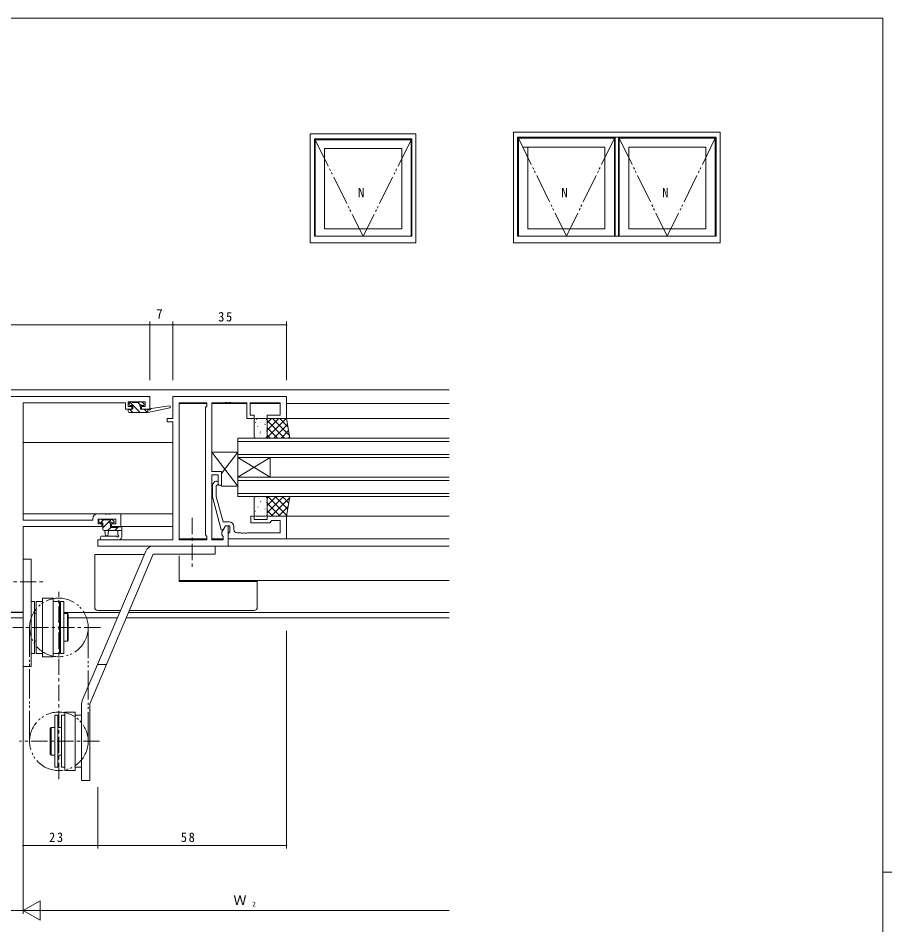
# Model space of a CAD drawing. Units: millimetres on the paper. Extents: x -420 to 373, y -297 to 267.
# Drawn here: x 86.5 to 355.1, y -14.3 to 264.4 of the extents above; entities that cross this region are included whole.
import ezdxf
from ezdxf.enums import TextEntityAlignment as Align

# ---------------------------------------------------------------- set-up
doc = ezdxf.new("R2010")
doc.units = ezdxf.units.MM
doc.linetypes.add('CHAIN1', pattern=[8, 5, -1, 1, -1])
doc.linetypes.add('DOUBLE_CHAIN2', pattern=[12.8, 9, -1, 0.6, -0.6, 0.6, -1])
for name, color, linetype, lineweight in [('0-1_YKK_ZWAK', 7, 'Continuous', 9), ('0-3_YKK_11', 7, 'Continuous', 9), ('0-4_YKK_12', 2, 'Continuous', 9), ('0-5_YKK_13', 4, 'Continuous', 9), ('0-6_YKK_D', 6, 'Continuous', 9), ('0-7_YKK_A1', 4, 'Continuous', 9)]:
    doc.layers.add(name, color=color, linetype=linetype, lineweight=lineweight)
doc.styles.add('ＭＳ ゴシック', font='')
doc.styles.get('ＭＳ ゴシック').set_extended_font_data('MS Gothic')

msp = doc.modelspace()

# ---------------------------------------------------------------- linework, layer by layer
at = {"layer": '0-1_YKK_ZWAK'}
for p, q in [((352.3, 264.425), (-417.7, 264.425)), ((352.3, 264.425), (352.3, -260.575)), ((352.3, 1.925), (355.1, 1.925))]:
    msp.add_line(p, q, dxfattribs=at)
at = {"layer": '0-3_YKK_11'}
for p, q in [((29.019, 148.138), (127.019, 148.138)), ((127.019, 148.138), (127.019, 144.238)), ((134.019, 148.138), (134.019, 141.338)), ((169.019, 148.138), (134.019, 148.138)), ((169.019, 141.338), (169.019, 148.138)), ((88.019, 146.138), (88.019, 110.138)), ((119.519, 146.138), (88.019, 146.138)), ((119.519, 144.238), (119.519, 146.138)), ((120.319, 146.508), (120.319, 145.038)), ((125.519, 146.508), (120.319, 146.508)), ((120.319, 145.038), (121.419, 145.038)), ((121.419, 145.038), (121.419, 144.238)), ((124.419, 145.038), (125.519, 145.038)), ((124.419, 144.238), (124.419, 145.038)), ((125.519, 145.038), (125.519, 146.508)), ((135.949, 146.208), (135.949, 104.068)), ((144.519, 146.208), (135.949, 146.208)), ((135.949, 146.208), (135.949, 104.068)), ((144.089, 144.708), (144.519, 145.138)), ((144.519, 145.138), (144.519, 146.208)), ((146.019, 146.208), (150.061, 146.208)), ((146.019, 125.038), (146.019, 146.208)), ((150.061, 146.208), (150.244, 146.328)), ((150.244, 146.328), (150.794, 146.328)), ((150.794, 146.328), (150.977, 146.208)), ((150.977, 146.208), (151.061, 146.208)), ((151.061, 146.208), (151.244, 146.328)), ((151.244, 146.328), (151.794, 146.328)), ((151.794, 146.328), (151.977, 146.208)), ((151.977, 146.208), (156.819, 146.208)), ((156.819, 146.208), (156.819, 141.338)), ((157.819, 146.208), (167.089, 146.208)), ((157.819, 142.338), (157.819, 146.208)), ((167.089, 146.208), (167.089, 142.338)), ((121.419, 144.238), (119.519, 144.238)), ((127.019, 144.238), (124.419, 144.238)), ((144.089, 105.568), (144.089, 144.708)), ((159.019, 142.338), (157.819, 142.338)), ((159.019, 141.338), (159.019, 142.338)), ((163.019, 142.338), (163.019, 141.338)), ((167.089, 142.338), (163.019, 142.338)), ((132.319, 141.338), (132.319, 140.338)), ((134.019, 141.338), (132.319, 141.338)), ((132.319, 140.338), (134.019, 140.338)), ((134.019, 140.338), (134.019, 104.068)), ((156.819, 141.338), (159.019, 141.338)), ((163.019, 141.338), (169.019, 141.338)), ((149.019, 125.038), (146.019, 125.038)), ((146.019, 124.038), (148.019, 124.038)), ((146.019, 104.068), (146.019, 124.038)), ((148.019, 124.038), (148.019, 120.838)), ((149.019, 120.838), (149.019, 125.038)), ((146.995, 121.962), (146.219, 121.186)), ((146.219, 121.186), (146.219, 117.241)), ((147.419, 120.689), (147.844, 121.114)), ((147.419, 117.399), (147.419, 120.689)), ((148.019, 120.838), (149.019, 120.838)), ((146.219, 117.241), (148.926, 107.138)), ((149.499, 109.638), (147.419, 117.399)), ((110.919, 112.038), (113.061, 112.038)), ((113.061, 112.038), (113.244, 111.918)), ((113.244, 111.918), (113.794, 111.918)), ((113.794, 111.918), (113.977, 112.038)), ((113.977, 112.038), (114.061, 112.038)), ((114.061, 112.038), (114.244, 111.918)), ((114.244, 111.918), (114.794, 111.918)), ((114.794, 111.918), (114.978, 112.038)), ((114.978, 112.038), (118.019, 112.038)), ((118.019, 112.038), (118.019, 108.138)), ((88.019, 110.138), (109.419, 110.138)), ((109.419, 110.138), (109.419, 110.538)), ((111.049, 110.408), (111.049, 108.938)), ((116.519, 110.408), (111.049, 110.408)), ((111.049, 108.938), (112.219, 108.938)), ((112.219, 108.938), (112.219, 108.138)), ((115.219, 108.938), (116.519, 108.938)), ((115.219, 108.138), (115.219, 108.938)), ((116.519, 108.938), (116.519, 110.408)), ((151.319, 109.638), (149.499, 109.638)), ((158.019, 111.338), (158.019, 109.338)), ((159.019, 111.338), (158.019, 111.338)), ((158.019, 109.338), (163.819, 109.338)), ((159.019, 110.338), (159.019, 111.338)), ((163.019, 110.338), (159.019, 110.338)), ((163.019, 111.338), (163.019, 110.338)), ((169.019, 111.338), (163.019, 111.338)), ((163.819, 109.338), (164.319, 109.838)), ((164.319, 109.838), (164.519, 110.038)), ((164.519, 110.038), (167.089, 110.038)), ((167.089, 110.038), (167.089, 106.268)), ((169.019, 104.338), (169.019, 111.338)), ((88.019, 108.138), (88.019, 81.838)), ((112.219, 108.138), (88.019, 108.138)), ((118.019, 108.138), (115.219, 108.138)), ((148.926, 107.138), (149.526, 107.138)), ((150.219, 108.338), (149.089, 106.381)), ((149.089, 106.381), (149.089, 105.568)), ((149.526, 107.138), (150.219, 108.338)), ((151.019, 108.338), (150.219, 108.338)), ((150.219, 108.338), (151.519, 108.338)), ((151.019, 102.138), (151.019, 108.338)), ((151.319, 106.338), (151.019, 106.038)), ((151.019, 106.038), (151.019, 104.338)), ((151.519, 106.538), (151.319, 106.338)), ((151.519, 108.338), (151.519, 106.538)), ((152.819, 107.268), (152.819, 108.138)), ((155.061, 106.268), (153.819, 106.268)), ((155.244, 106.148), (155.061, 106.268)), ((155.794, 106.148), (155.244, 106.148)), ((155.978, 106.268), (155.794, 106.148)), ((156.061, 106.268), (155.978, 106.268)), ((156.244, 106.148), (156.061, 106.268)), ((156.794, 106.148), (156.244, 106.148)), ((156.978, 106.268), (156.794, 106.148)), ((167.089, 106.268), (156.978, 106.268)), ((111.019, 104.068), (111.019, 102.138)), ((134.019, 104.068), (111.019, 104.068)), ((135.949, 104.068), (144.519, 104.068)), ((144.519, 105.138), (144.089, 105.568)), ((144.519, 104.068), (144.519, 105.138)), ((149.519, 104.068), (146.019, 104.068)), ((149.089, 105.568), (149.519, 105.138)), ((149.519, 105.138), (149.519, 104.068)), ((151.019, 104.338), (169.019, 104.338)), ((111.019, 102.138), (151.019, 102.138)), ((88.019, 81.838), (68.019, 81.838))]:
    msp.add_line(p, q, dxfattribs=at)
for centre, radius, start, end in [((147.419, 121.538), 0.6, 314.99998, 135), ((110.919, 110.538), 1.5, 90, 179.99998), ((151.319, 108.138), 1.5, 0, 89.99998), ((153.819, 107.268), 1, 180, 269.99998)]:
    msp.add_arc(centre, radius, start, end, dxfattribs=at)
at = {"layer": '0-4_YKK_12'}
for p, q in [((-62.981, 150.138), (219.019, 150.138)), ((144.518, 145.938), (135.951, 145.938)), ((156.818, 145.938), (146.021, 145.938)), ((167.088, 145.938), (157.821, 145.938)), ((219.019, 145.938), (169.019, 145.938)), ((168.519, 141.338), (219.019, 141.338)), ((134.019, 133.938), (88.019, 133.938)), ((154.019, 135.338), (219.019, 135.338)), ((154.019, 129.338), (154.019, 135.338)), ((154.019, 134.338), (219.019, 134.338)), ((154.019, 130.338), (219.019, 130.338)), ((154.019, 129.338), (219.019, 129.338)), ((154.019, 129.338), (154.019, 123.338)), ((154.019, 129.338), (164.019, 123.338)), ((154.019, 123.338), (164.019, 129.338)), ((164.019, 129.338), (164.019, 123.338)), ((154.019, 123.338), (219.019, 123.338)), ((154.019, 117.338), (154.019, 123.338)), ((154.019, 122.338), (219.019, 122.338)), ((154.019, 118.338), (219.019, 118.338)), ((154.019, 117.338), (219.019, 117.338)), ((88.019, 112.038), (134.019, 112.038)), ((219.019, 111.338), (169.019, 111.338)), ((134.019, 108.138), (117.719, 108.138)), ((144.518, 104.338), (135.951, 104.338)), ((149.518, 104.338), (146.021, 104.338)), ((219.019, 104.338), (151.319, 104.338)), ((219.019, 102.138), (150.581, 102.138)), ((135.949, 99.138), (135.949, 91.539)), ((219.019, 91.539), (135.949, 91.539)), ((88.019, 81.768), (68.019, 81.768)), ((117.718, 81.768), (100.519, 81.768)), ((219.019, 81.768), (120.434, 81.768)), ((88.019, 80.138), (68.019, 80.138)), ((117.026, 80.138), (101.919, 80.138)), ((219.019, 80.138), (119.742, 80.138))]:
    msp.add_line(p, q, dxfattribs=at)
at = {"layer": '0-5_YKK_13'}
for p, q in [((120.619, 145.638), (120.619, 146.138)), ((124, 143.238), (120.818, 146.421)), ((120.919, 146.438), (121.419, 146.438)), ((121.619, 146.238), (123.619, 146.238)), ((123.956, 145.528), (123.245, 146.238)), ((123.819, 146.438), (124.419, 146.438)), ((124.919, 145.338), (124.58, 145.338)), ((124.631, 146.35), (125.131, 145.85)), ((127.431, 144.412), (132.973, 145.235)), ((120.319, 143.538), (120.319, 143.938)), ((120.619, 144.238), (121.719, 144.238)), ((121.755, 143.238), (120.755, 144.238)), ((126.245, 143.238), (125.245, 144.238)), ((126.317, 143.238), (133.078, 144.645)), ((126.317, 144.238), (126.404, 144.252)), ((159.019, 135.838), (159.019, 140.838)), ((159.528, 140.202), (159.439, 140.155)), ((159.519, 141.338), (162.519, 141.338)), ((159.775, 141.037), (159.751, 140.993)), ((160.942, 140.03), (160.934, 140.023)), ((162.399, 139.603), (162.375, 139.559)), ((164.363, 141.338), (163.019, 139.994)), ((166.609, 141.338), (163.019, 137.749)), ((168.854, 141.338), (163.019, 135.504)), ((163.019, 141.338), (163.019, 135.338)), ((169.019, 141.338), (163.019, 141.338)), ((163.019, 140.838), (163.019, 135.838)), ((168.421, 135.338), (163.019, 140.74)), ((169.89, 136.114), (164.666, 141.338)), ((169.316, 139.556), (165.099, 135.338)), ((169.441, 138.808), (166.911, 141.338)), ((170.019, 135.338), (169.019, 141.338)), ((160.207, 138.96), (160.183, 138.916)), ((160.941, 136.935), (160.917, 136.892)), ((161.052, 137.312), (160.964, 137.266)), ((162.831, 137.527), (162.807, 137.483)), ((162.924, 138.211), (162.917, 138.204)), ((166.176, 135.338), (163.019, 138.495)), ((169.637, 137.631), (167.344, 135.338)), ((162.519, 135.338), (159.519, 135.338)), ((160.757, 136.269), (160.749, 136.263)), ((163.931, 135.338), (163.019, 136.25)), ((163.019, 135.338), (170.019, 135.338)), ((169.958, 135.707), (169.589, 135.338)), ((154.019, 120.538), (146.019, 131.038)), ((146.019, 131.038), (146.019, 125.038)), ((154.019, 131.038), (146.019, 131.038)), ((154.019, 131.038), (149.019, 124.475)), ((154.019, 120.538), (154.019, 131.038)), ((146.019, 125.038), (149.019, 125.038)), ((149.019, 125.038), (149.019, 120.538)), ((149.019, 120.538), (154.019, 120.538)), ((162.519, 117.338), (159.519, 117.338)), ((163.531, 117.338), (163.019, 116.826)), ((165.776, 117.338), (163.019, 114.581)), ((168.021, 117.338), (163.019, 112.336)), ((163.019, 117.338), (170.019, 117.338)), ((163.019, 111.338), (163.019, 117.338)), ((169.053, 111.539), (163.254, 117.338)), ((169.373, 113.463), (165.499, 117.338)), ((169.694, 115.387), (167.744, 117.338)), ((170.019, 117.338), (169.019, 111.338)), ((170.015, 117.312), (169.989, 117.338)), ((159.019, 116.838), (159.019, 111.838)), ((160.757, 116.807), (160.749, 116.813)), ((160.941, 116.14), (160.917, 116.184)), ((161.052, 115.764), (160.964, 115.81)), ((162.831, 115.549), (162.807, 115.593)), ((162.924, 114.865), (162.917, 114.872)), ((163.019, 111.838), (163.019, 116.838)), ((167.009, 111.338), (163.019, 115.327)), ((169.97, 117.042), (164.266, 111.338)), ((169.521, 114.348), (166.511, 111.338)), ((159.528, 112.874), (159.439, 112.921)), ((159.775, 112.039), (159.751, 112.083)), ((160.207, 114.116), (160.183, 114.159)), ((160.942, 113.046), (160.934, 113.052)), ((161.664, 111.448), (161.64, 111.492)), ((162.399, 113.473), (162.375, 113.516)), ((164.763, 111.338), (163.019, 113.082)), ((169.072, 111.653), (168.756, 111.338)), ((111.319, 109.608), (111.319, 110.108)), ((111.619, 110.408), (112.119, 110.408)), ((111.845, 109.308), (112.745, 110.208)), ((112.319, 110.208), (114.419, 110.208)), ((112.519, 107.737), (115.19, 110.408)), ((114.619, 110.408), (115.219, 110.408)), ((115.719, 109.308), (115.38, 109.308)), ((115.431, 110.32), (115.931, 109.82)), ((159.519, 111.338), (162.519, 111.338)), ((169.019, 111.338), (163.019, 111.338)), ((118.319, 106.908), (113.019, 106.908)), ((113.119, 106.908), (113.221, 105.764)), ((113.935, 106.908), (114.935, 107.908)), ((114.319, 106.908), (114.217, 105.764)), ((116.18, 106.908), (117.18, 107.908)), ((117.119, 105.728), (117.119, 106.908)), ((117.224, 107.952), (117.375, 108.103)), ((117.419, 108.108), (118.019, 108.108)), ((118.319, 107.808), (118.319, 104.846)), ((116.583, 105.238), (112.336, 105.238)), ((117.514, 104.038), (112.336, 104.038)), ((117.704, 104.106), (118.135, 104.458)), ((106.218, 54.676), (125.718, 100.615)), ((128.019, 102.138), (147.019, 102.138)), ((147.019, 102.138), (147.019, 99.638)), ((88.019, 65.138), (88.019, 98.138)), ((88.019, 98.138), (90.519, 98.138)), ((108.519, 53.699), (128.019, 99.638)), ((110.019, 99.538), (125.261, 99.538)), ((110.019, 83.338), (110.019, 99.538)), ((111.019, 99.538), (111.044, 99.538)), ((128.019, 99.638), (147.019, 99.638)), ((136.019, 91.539), (136.019, 91.238)), ((136.019, 91.238), (159.019, 91.238)), ((160.019, 91.238), (160.019, 91.539)), ((94.019, 68.138), (94.019, 86.138)), ((94.019, 86.138), (97.219, 86.138)), ((97.219, 86.138), (97.219, 68.138)), ((97.219, 85.138), (99.219, 85.138)), ((99.519, 85.138), (99.519, 69.138)), ((92.019, 81.388), (91.519, 81.388)), ((99.219, 81.388), (99.519, 81.388)), ((101.619, 81.388), (100.519, 81.388)), ((101.619, 81.388), (101.619, 72.888)), ((101.619, 81.388), (101.919, 81.088)), ((101.919, 73.188), (101.919, 81.088)), ((117.96, 82.338), (111.019, 82.338)), ((159.019, 82.338), (120.676, 82.338)), ((92.019, 72.888), (91.519, 72.888)), ((99.519, 72.888), (99.219, 72.888)), ((91.519, 69.138), (90.519, 69.138)), ((94.019, 68.138), (97.219, 68.138)), ((113.643, 65.77), (110.927, 65.77)), ((106.019, 30.138), (106.019, 53.699)), ((108.519, 30.138), (108.519, 53.699)), ((100.819, 33.138), (100.819, 51.138)), ((100.819, 51.138), (104.019, 51.138)), ((104.019, 51.138), (104.019, 33.138)), ((97.719, 50.138), (98.719, 50.138)), ((98.719, 50.138), (98.719, 34.138)), ((99.819, 50.138), (100.819, 50.138)), ((99.819, 34.138), (99.819, 50.138)), ((104.019, 50.138), (106.019, 50.138)), ((96.319, 46.088), (96.619, 46.388)), ((96.319, 38.188), (96.319, 46.088)), ((96.619, 46.388), (97.719, 46.388)), ((96.619, 37.888), (96.619, 46.388)), ((98.719, 46.388), (99.819, 46.388)), ((96.619, 37.888), (96.319, 38.188)), ((97.719, 37.888), (96.619, 37.888)), ((99.819, 37.888), (98.719, 37.888)), ((100.819, 34.138), (99.819, 34.138)), ((106.019, 34.138), (104.019, 34.138)), ((104.019, 33.138), (100.819, 33.138)), ((108.519, 30.138), (106.019, 30.138))]:
    msp.add_line(p, q, dxfattribs=at)
at = {"layer": '0-5_YKK_13', "linetype": 'CHAIN1'}
for p, q in [((140.019, 110.788), (140.019, 95.457)), ((79.069, 91.138), (94.701, 91.138)), ((99.019, 30.532), (99.019, 88.101)), ((111.81, 77.138), (84.884, 77.138)), ((111.51, 42.138), (86.884, 42.138))]:
    msp.add_line(p, q, dxfattribs=at)
at = {"layer": '0-5_YKK_13', "linetype": 'DOUBLE_CHAIN2'}
for p, q in [((90.018, 77.138), (90.019, 42.138)), ((108.019, 42.139), (108.018, 77.139))]:
    msp.add_line(p, q, dxfattribs=at)
at = {"layer": '0-5_YKK_13'}
for points in [[(121.719, 144.238), (121.719, 145.338), (120.919, 145.338)], [(120.619, 143.238), (126.317, 143.238), (126.317, 144.238)], [(124.119, 144.877), (124.119, 144.238), (126.317, 144.238)], [(112.519, 107.408), (112.519, 109.308), (111.619, 109.308)], [(114.919, 108.847), (114.919, 107.908), (117.219, 107.908)], [(90.519, 98.138), (90.519, 65.138), (88.019, 65.138)], [(136.117, 91.238), (136.137, 91.314), (136.158, 91.539)], [(159.019, 91.238), (160.019, 91.238), (160.019, 83.338)], [(90.519, 85.138), (91.519, 85.138), (91.519, 69.138)], [(94.019, 69.138), (92.019, 69.138), (92.019, 85.138), (94.019, 85.138)], [(99.219, 85.138), (99.219, 69.138), (97.219, 69.138)], [(101.919, 73.188), (101.619, 72.888), (100.519, 72.888)], [(98.719, 34.138), (97.719, 34.138), (97.719, 50.138)]]:
    msp.add_lwpolyline(points, dxfattribs=at)
msp.add_lwpolyline([(100.519, 69.138), (99.519, 69.138), (99.519, 85.138), (100.519, 85.138)], close=True, dxfattribs=at)
at = {"layer": '0-5_YKK_13', "linetype": 'DOUBLE_CHAIN2'}
for centre in [(99.018, 77.138), (99.019, 42.138)]:
    msp.add_circle(centre, 9, dxfattribs=at)
at = {"layer": '0-5_YKK_13'}
for centre, radius, start, end in [((120.919, 146.138), 0.3, 90, 180), ((120.919, 145.638), 0.3, 180, 270), ((121.419, 146.238), 0.2, 0, 90), ((123.819, 146.238), 0.2, 90, 180), ((124.119, 145.338), 0.25, 33.05573, 236.94426), ((123.819, 144.877), 0.3, 0, 56.94426), ((124.58, 145.638), 0.3, 213.05573, 270), ((124.419, 146.138), 0.3, 44.99998, 90), ((124.919, 145.638), 0.3, 270, 44.99998), ((133.017, 144.938), 0.3, 281.7498, 98.44934), ((120.619, 143.938), 0.3, 90, 180), ((120.619, 143.538), 0.3, 180, 270), ((126.452, 143.956), 0.3, 39.19753, 99.19753), ((126.917, 144.335), 0.3, 219.19753, 338.44934), ((127.475, 144.115), 0.3, 98.44934, 158.44934), ((159.519, 140.838), 0.5, 90, 180), ((162.519, 140.838), 0.5, 359.99998, 90), ((159.519, 135.838), 0.5, 180, 270), ((162.519, 135.838), 0.5, 270, 0), ((159.519, 116.838), 0.5, 90, 180), ((162.519, 116.838), 0.5, 0, 90), ((159.519, 111.838), 0.5, 180, 270), ((162.519, 111.838), 0.5, 270, 0), ((111.619, 110.108), 0.3, 90, 180), ((111.619, 109.608), 0.3, 180, 270), ((112.119, 110.208), 0.2, 0, 90), ((114.619, 110.208), 0.2, 90, 180), ((114.919, 109.308), 0.25, 33.05573, 236.94426), ((114.619, 108.847), 0.3, 0, 56.94426), ((115.38, 109.608), 0.3, 213.05573, 270), ((115.219, 110.108), 0.3, 44.99998, 90), ((115.719, 109.608), 0.3, 270, 44.99998), ((113.019, 107.408), 0.5, 180, 270), ((117.419, 107.908), 0.2, 89.99998, 180), ((118.019, 107.808), 0.3, 0, 90), ((112.336, 104.638), 0.6, 90, 270), ((113.719, 105.808), 0.5, 185.09206, 354.90793), ((116.583, 104.938), 0.3, 26.74368, 90), ((117.119, 105.208), 0.3, 206.74368, 59.99998), ((117.419, 105.728), 0.3, 180, 239.99998), ((117.514, 104.338), 0.3, 270, 309.23453), ((117.819, 104.846), 0.5, 309.23453, 0), ((128.019, 99.638), 2.5, 90, 156.99998), ((111.019, 83.338), 1, 180, 270), ((159.019, 83.338), 1, 270, 0), ((108.519, 53.699), 2.5, 157, 180)]:
    msp.add_arc(centre, radius, start, end, dxfattribs=at)
at = {"layer": '0-6_YKK_D'}
for p, q in [((29.019, 170.138), (127.019, 170.138)), ((127.019, 153.138), (127.019, 171.138)), ((127.019, 153.138), (127.019, 171.138)), ((127.019, 170.138), (134.019, 170.138)), ((134.019, 153.138), (134.019, 171.138)), ((134.019, 153.138), (134.019, 171.138)), ((134.019, 170.138), (169.019, 170.138)), ((169.019, 153.138), (169.019, 171.138)), ((169.019, 76.138), (169.019, 9.138)), ((88.019, 75.138), (88.019, -10.862)), ((88.019, 75.138), (88.019, -10.862)), ((111.019, 28.01), (111.019, 9.138)), ((88.019, 10.638), (88.019, 11.138)), ((111.019, 10.138), (88.019, 10.138)), ((111.019, 10.638), (111.019, 11.138)), ((111.019, 10.138), (169.019, 10.138)), ((88.019, -9.862), (93.215, -6.862)), ((93.215, -12.862), (93.215, -6.862)), ((68.019, -9.862), (88.019, -9.862)), ((88.019, -9.862), (98.412, -9.862)), ((88.019, -9.862), (93.215, -12.862)), ((94.019, -9.862), (219.019, -9.862))]:
    msp.add_line(p, q, dxfattribs=at)
for centre, start, end in [((127.019, 170.138), 0, 180), ((127.019, 170.138), 0, 180), ((127.019, 170.138), 180, 0), ((127.019, 170.138), 180, 0), ((134.019, 170.138), 0, 180), ((134.019, 170.138), 0, 180), ((134.019, 170.138), 180, 0), ((134.019, 170.138), 180, 0), ((169.019, 170.138), 0, 180), ((169.019, 170.138), 180, 0), ((88.019, 10.138), 0, 180), ((88.019, 10.138), 180, 0), ((111.019, 10.138), 0, 180), ((111.019, 10.138), 0, 180), ((111.019, 10.138), 180, 0), ((111.019, 10.138), 180, 0), ((169.019, 10.138), 0, 180), ((169.019, 10.138), 180, 0)]:
    msp.add_arc(centre, 0.106, start, end, dxfattribs=at)
at = {"layer": '0-7_YKK_A1'}
for p, q in [((208.8, 195.362), (208.8, 228.862)), ((177.55, 197.362), (177.55, 227.362)), ((177.55, 227.362), (207.55, 227.362)), ((177.8, 197.362), (177.8, 227.012)), ((177.8, 227.012), (192.55, 227.012)), ((192.55, 227.012), (207.3, 227.012)), ((207.3, 197.362), (207.3, 227.012)), ((207.55, 197.362), (207.55, 227.362)), ((301.05, 227.862), (240.05, 227.862)), ((240.05, 197.362), (240.05, 227.862)), ((240.3, 227.512), (269.8, 227.512)), ((240.3, 197.362), (240.3, 227.512)), ((240.3, 227.512), (254.775, 227.512)), ((269.8, 197.362), (269.8, 227.512)), ((270.05, 197.362), (270.05, 227.862)), ((271.05, 197.362), (271.05, 227.862)), ((285.775, 227.512), (271.3, 227.512)), ((271.3, 197.362), (271.3, 227.512)), ((300.8, 227.512), (271.3, 227.512)), ((300.8, 197.362), (300.8, 227.512)), ((301.05, 197.362), (301.05, 227.862)), ((180.7, 199.612), (180.7, 224.312)), ((180.7, 224.312), (192.55, 224.312)), ((192.55, 224.312), (204.4, 224.312)), ((204.4, 199.612), (204.4, 224.312)), ((241.621, 224.812), (266.9, 224.812)), ((243.2, 199.612), (243.2, 224.812)), ((243.2, 224.812), (254.775, 224.812)), ((266.9, 199.612), (266.9, 224.812)), ((285.775, 224.812), (274.2, 224.812)), ((274.2, 199.612), (274.2, 224.812)), ((297.9, 224.812), (274.2, 224.812)), ((297.9, 199.612), (297.9, 224.812)), ((180.7, 199.612), (204.4, 199.612)), ((243.2, 199.612), (266.9, 199.612)), ((297.9, 199.612), (274.2, 199.612)), ((176.3, 195.362), (208.8, 195.362)), ((177.55, 197.362), (207.55, 197.362)), ((238.8, 195.362), (269.8, 195.362)), ((301.05, 197.362), (240.05, 197.362)), ((302.3, 195.362), (269.8, 195.362))]:
    msp.add_line(p, q, dxfattribs=at)
at = {"layer": '0-7_YKK_A1', "linetype": 'DOUBLE_CHAIN2'}
for p, q in [((177.8, 227.012), (192.55, 197.362)), ((207.3, 227.012), (192.55, 197.362)), ((240.3, 227.512), (255.05, 197.362)), ((269.8, 227.512), (255.05, 197.362)), ((271.3, 227.512), (286.05, 197.362)), ((300.8, 227.512), (286.05, 197.362))]:
    msp.add_line(p, q, dxfattribs=at)
at = {"layer": '0-7_YKK_A1'}
for points in [[(176.3, 195.362), (176.3, 228.862), (208.8, 228.862)], [(238.8, 195.362), (238.8, 229.362), (269.8, 229.362)], [(302.3, 195.362), (302.3, 229.362), (269.8, 229.362)]]:
    msp.add_lwpolyline(points, dxfattribs=at)

# ---------------------------------------------------------------- texts
at = {"layer": '0-6_YKK_D', "color": 7, "style": 'ＭＳ ゴシック'}
for s, p in [('7', (128.919, 171.138)), ('Ｗ', (152.679, -9.062))]:
    msp.add_text(s, height=2.933, dxfattribs=at).set_placement(p, align=Align.BOTTOM_LEFT)
at = {"layer": '0-6_YKK_D', "color": 4, "style": 'ＭＳ ゴシック'}
msp.add_text('2', height=1.466, dxfattribs=at).set_placement((158.439, -9.062), align=Align.BOTTOM_LEFT)
at = {"layer": '0-6_YKK_D', "color": 7, "char_height": 2.933, "attachment_point": 7, "style": 'ＭＳ ゴシック'}
for s, insert in [('\\T1.27;\\W0.95;35', (147.999, 171.138)), ('\\T1.27;\\W0.95;23', (95.999, 11.138)), ('\\T1.27;\\W0.95;58', (136.499, 11.138))]:
    msp.add_mtext(s, dxfattribs=dict(at, insert=insert))
at = {"layer": '0-7_YKK_A1', "color": 7, "style": 'ＭＳ ゴシック'}
for p in [(190.976, 208.418), (253.476, 208.418), (284.476, 208.418)]:
    msp.add_text('N', height=2.933, dxfattribs=at).set_placement(p, align=Align.BOTTOM_LEFT)

doc.saveas('drawing.dxf')
